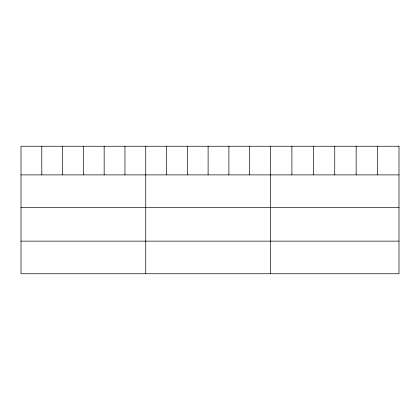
<?xml version="1.0" encoding="UTF-8"?>
<svg xmlns="http://www.w3.org/2000/svg" width="420" height="420" viewBox="0 0 420 420"><rect width="100%" height="100%" fill="white"/><g stroke="black" fill="none" stroke-linecap="round" stroke-linejoin="round"><path stroke-width="0.63" d="M21 174.893L399 174.893M21 207.517L399 207.517M21 241.133L399 241.133M377.58 146.244L377.58 174.893M356.16 146.244L356.16 174.893M334.74 146.244L334.74 174.893M313.32 146.244L313.32 174.893M291.9 146.244L291.9 174.893M270.48 146.244L270.48 273.756M249.69 146.244L249.69 174.893M228.9 146.244L228.9 174.893M208.11 146.244L208.11 174.893M187.32 146.244L187.32 174.893M166.53 146.244L166.53 174.893M145.74 146.244L145.74 273.756M124.95 146.244L124.95 174.893M104.16 146.244L104.16 174.893M83.37 146.244L83.37 174.893M62.58 146.244L62.58 174.893M41.79 146.244L41.79 174.893M399 146.244L21 146.244L21 273.756L399 273.756L399 146.244"/></g></svg>
